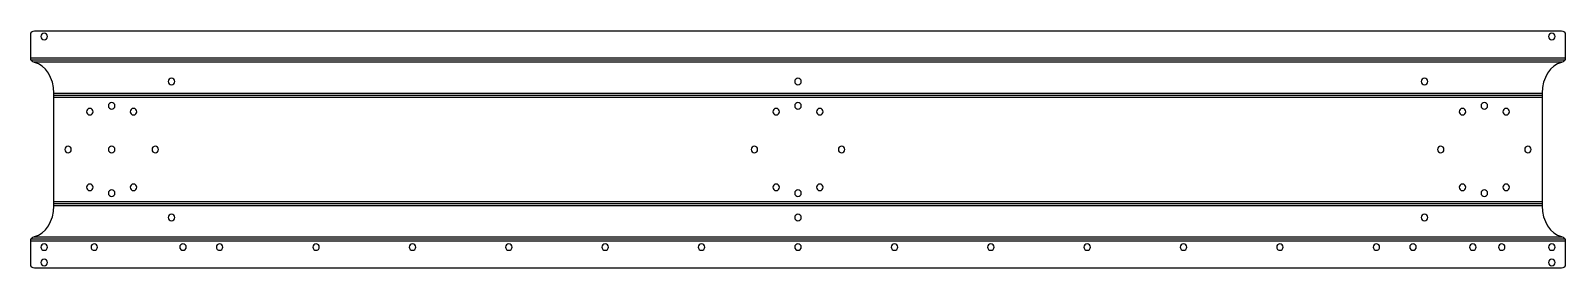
# Model space of a CAD drawing. Header units: millimetres. Extents: x -2 to 794, y 0 to 123.
import ezdxf

# ---------------------------------------------------------------- set-up
doc = ezdxf.new("R2010")
doc.units = ezdxf.units.MM

msp = doc.modelspace()

# ---------------------------------------------------------------- linework, layer by layer
at = {"layer": 'BEND'}
for p, q in [((-1.73, 107.92), (793.73, 107.92)), ((10, 89.65), (782, 89.65)), ((782, 33.39), (10, 33.39)), ((793.73, 15.13, 0), (-1.73, 15.13, 0))]:
    msp.add_line(p, q, dxfattribs=at)
at = {"layer": 'BEND_EXTENT'}
for p, q in [((-2, 109.05), (794, 109.05)), ((792.62, 106.79), (-0.62, 106.79)), ((10, 90.79), (782, 90.79)), ((782, 88.52), (10, 88.52)), ((10, 34.52), (782, 34.52)), ((782, 32.26), (10, 32.26)), ((-0.62, 16.26), (792.62, 16.26)), ((794, 14), (-2, 14))]:
    msp.add_line(p, q, dxfattribs=at)
at = {"layer": 'INTERIOR_PROFILES', "extrusion": (0, 0, -1)}
for centre in [(-5, 120.05), (-787, 120.05), (-71, 96.79), (-396, 96.79), (-721, 96.79), (-28.69, 81.12), (-40, 84.15), (-51.31, 81.12), (-384.69, 81.12), (-396, 84.15), (-407.31, 81.12), (-740.69, 81.12), (-752, 84.15), (-763.31, 81.12), (-17.37, 61.52), (-40, 61.52), (-62.63, 61.52), (-373.37, 61.52), (-418.63, 61.52), (-729.37, 61.52), (-774.63, 61.52), (-28.69, 41.93), (-40, 38.9), (-51.31, 41.93), (-384.69, 41.93), (-396, 38.9), (-407.31, 41.93), (-740.69, 41.93), (-752, 38.9), (-763.31, 41.93), (-71, 26.26), (-396, 26.26), (-721, 26.26), (-5, 11), (-31, 11), (-77, 11), (-96, 11), (-146, 11), (-196, 11), (-246, 11), (-296, 11), (-346, 11), (-396, 11), (-446, 11), (-496, 11), (-546, 11), (-596, 11), (-646, 11), (-696, 11), (-715, 11), (-746, 11), (-761, 11), (-787, 11), (-5, 3), (-787, 3)]:
    msp.add_circle(centre, 1.7, dxfattribs=at)
at = {"layer": 'OUTER_PROFILES'}
for p, q in [((-2, 109.05), (-2, 121.05)), ((0, 123.05), (792, 123.05)), ((794, 121.05), (794, 109.05)), ((10, 32.26), (10, 90.79)), ((782, 90.79), (782, 32.26)), ((-2, 2), (-2, 14)), ((794, 14), (794, 2)), ((792, 0), (0, 0))]:
    msp.add_line(p, q, dxfattribs=at)
at = {"layer": 'OUTER_PROFILES', "extrusion": (0, 0, -1)}
for centre, radius, start, end in [((0, 121.05), 2, 0, 90), ((-792, 121.05), 2, 90, 180), ((-0.54, 109.05), 2.54, -77.37329, 0), ((-791.46, 109.05), 2.54, 180, 257.37329), ((-0.54, 14), 2.54, 0, 77.37329), ((-791.46, 14), 2.54, 102.62671, 180), ((0, 2), 2, 270, 360), ((-792, 2), 2, 180, 270)]:
    msp.add_arc(centre, radius, start, end, dxfattribs=at)
at = {"layer": 'OUTER_PROFILES'}
for centre, major_axis, start_param, end_param in [((-2, 90.79), (0, 16), 4.712389, 6.116728), ((794, 90.79), (0, -16), 3.30805, 4.712389), ((-2, 32.26), (0, -16), 0.166457, 1.570796), ((794, 32.26), (0, 16), 1.570796, 2.975135)]:
    msp.add_ellipse(centre, major_axis=major_axis, ratio=0.75, start_param=start_param, end_param=end_param, dxfattribs=at)

doc.saveas('drawing.dxf')
